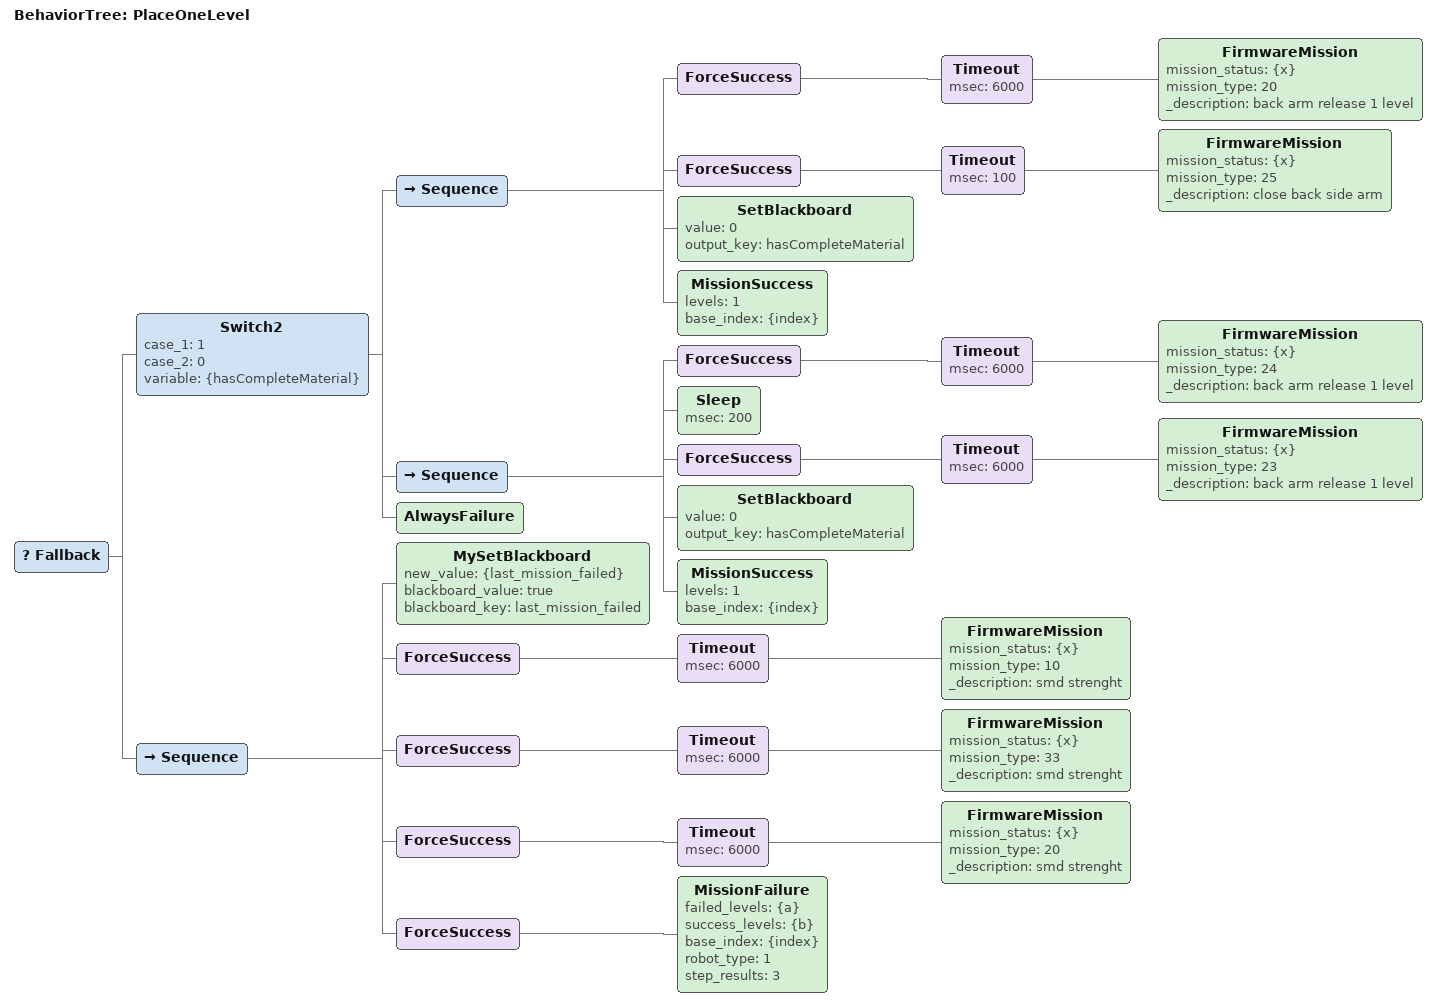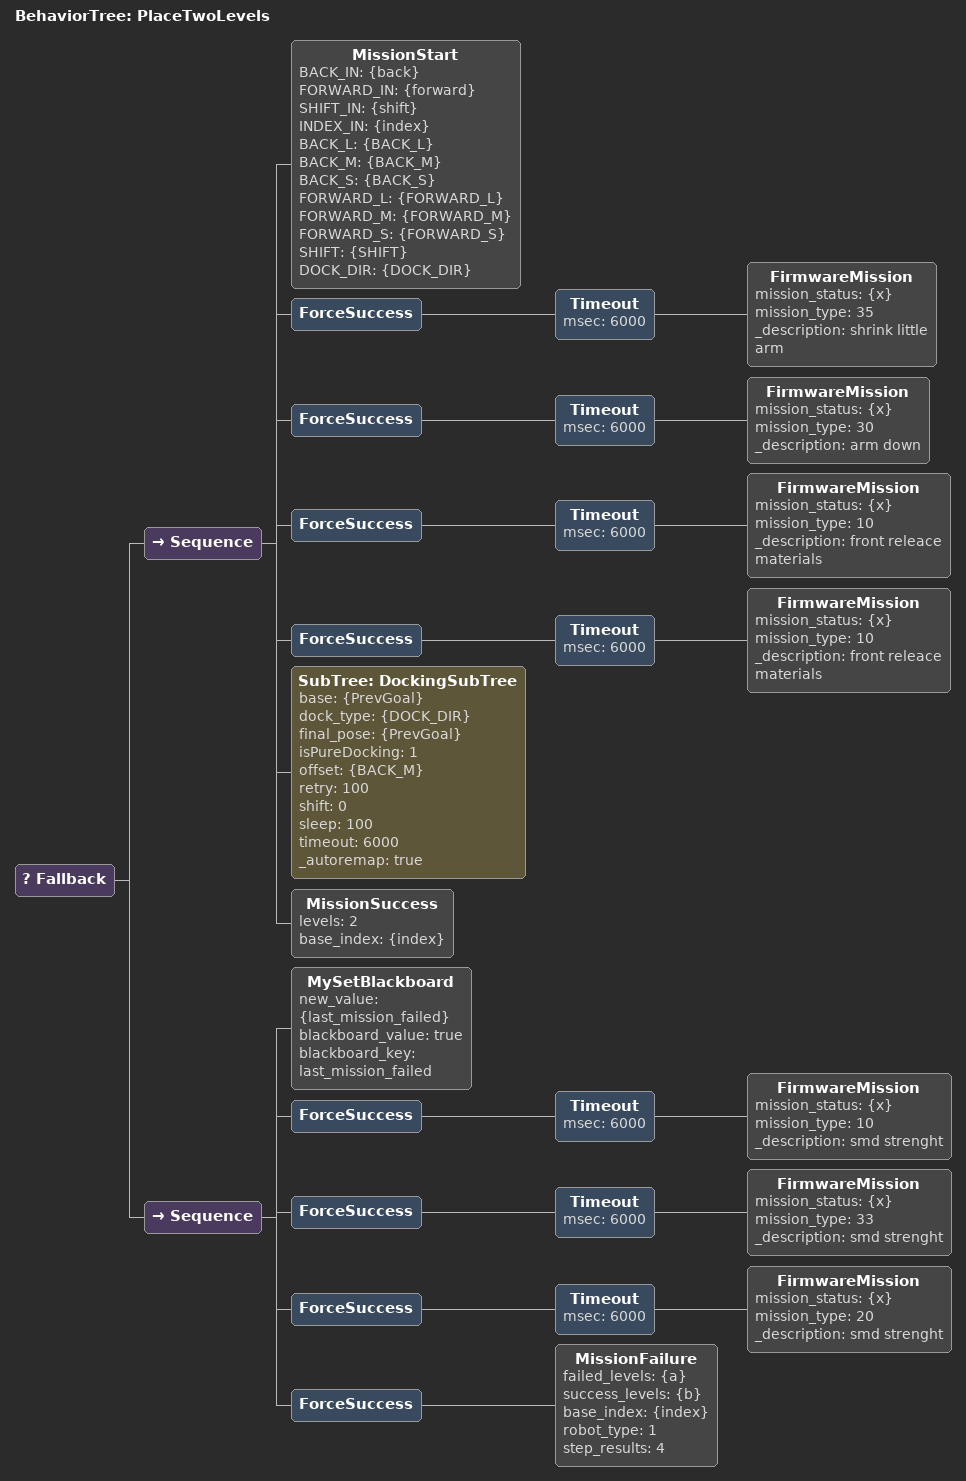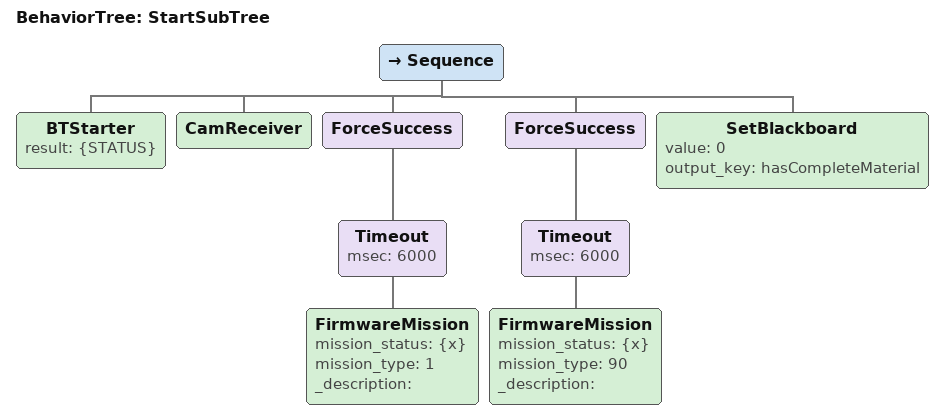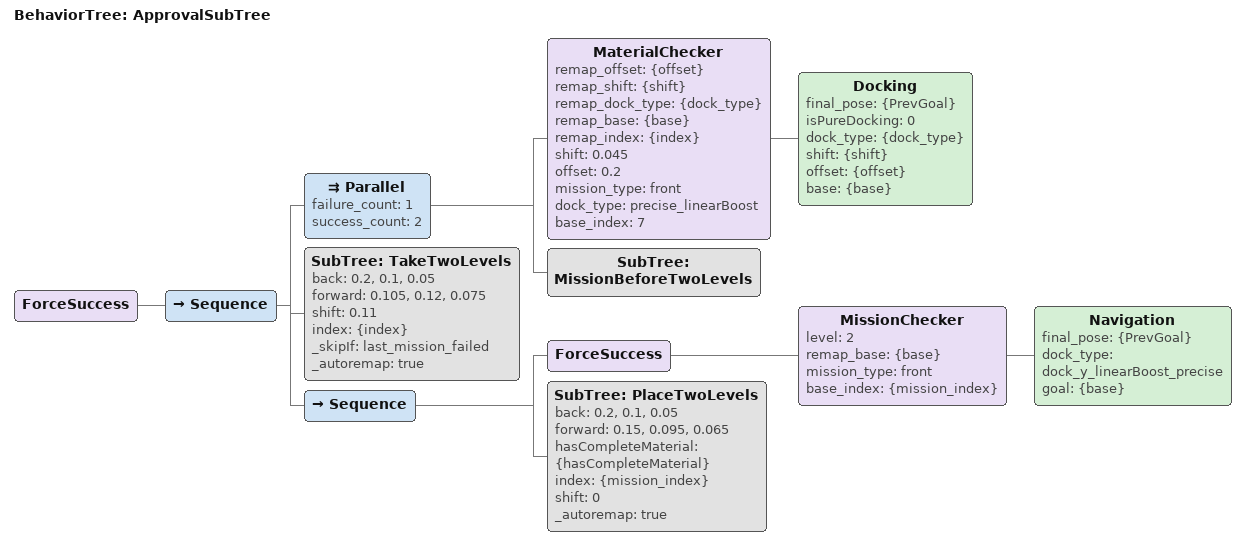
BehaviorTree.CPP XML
<BehaviorTree ID="PlaceOneLevel">
  <Fallback>
    <Switch2 case_1="1" case_2="0" variable="{hasCompleteMaterial}">
      <Sequence>
        <ForceSuccess>
          <Timeout msec="6000">
            <FirmwareMission mission_status="{x}" mission_type="20" _description="back arm release 1 level"/>
          </Timeout>
        </ForceSuccess>
        <ForceSuccess>
          <Timeout msec="100">
            <FirmwareMission mission_status="{x}" mission_type="25" _description="close back side arm"/>
          </Timeout>
        </ForceSuccess>
        <SetBlackboard value="0" output_key="hasCompleteMaterial"/>
        <MissionSuccess levels="1" base_index="{index}"/>
      </Sequence>
      <Sequence>
        <ForceSuccess>
          <Timeout msec="6000">
            <FirmwareMission mission_status="{x}" mission_type="24" _description="back arm release 1 level"/>
          </Timeout>
        </ForceSuccess>
        <Sleep msec="200"/>
        <ForceSuccess>
          <Timeout msec="6000">
            <FirmwareMission mission_status="{x}" mission_type="23" _description="back arm release 1 level"/>
          </Timeout>
        </ForceSuccess>
        <SetBlackboard value="0" output_key="hasCompleteMaterial"/>
        <MissionSuccess levels="1" base_index="{index}"/>
      </Sequence>
      <AlwaysFailure/>
    </Switch2>
    <Sequence>
      <MySetBlackboard new_value="{last_mission_failed}" blackboard_value="true" blackboard_key="last_mission_failed"/>
      <ForceSuccess>
        <Timeout msec="6000">
          <FirmwareMission mission_status="{x}" mission_type="10" _description="smd strenght"/>
        </Timeout>
      </ForceSuccess>
      <ForceSuccess>
        <Timeout msec="6000">
          <FirmwareMission mission_status="{x}" mission_type="33" _description="smd strenght"/>
        </Timeout>
      </ForceSuccess>
      <ForceSuccess>
        <Timeout msec="6000">
          <FirmwareMission mission_status="{x}" mission_type="20" _description="smd strenght"/>
        </Timeout>
      </ForceSuccess>
      <ForceSuccess>
        <MissionFailure failed_levels="{a}" success_levels="{b}" base_index="{index}" robot_type="1" step_results="3"/>
      </ForceSuccess>
    </Sequence>
  </Fallback>
</BehaviorTree>

<BehaviorTree ID="PlaceTwoLevels">
  <Fallback>
    <Sequence>
      <MissionStart BACK_IN="{back}" FORWARD_IN="{forward}" SHIFT_IN="{shift}" INDEX_IN="{index}" BACK_L="{BACK_L}" BACK_M="{BACK_M}" BACK_S="{BACK_S}" FORWARD_L="{FORWARD_L}" FORWARD_M="{FORWARD_M}" FORWARD_S="{FORWARD_S}" SHIFT="{SHIFT}" DOCK_DIR="{DOCK_DIR}"/>
      <ForceSuccess>
        <Timeout msec="6000">
          <FirmwareMission mission_status="{x}" mission_type="35" _description="shrink little arm"/>
        </Timeout>
      </ForceSuccess>
      <ForceSuccess>
        <Timeout msec="6000">
          <FirmwareMission mission_status="{x}" mission_type="30" _description="arm down"/>
        </Timeout>
      </ForceSuccess>
      <ForceSuccess>
        <Timeout msec="6000">
          <FirmwareMission mission_status="{x}" mission_type="10" _description="front releace materials"/>
        </Timeout>
      </ForceSuccess>
      <ForceSuccess>
        <Timeout msec="6000">
          <FirmwareMission mission_status="{x}" mission_type="10" _description="front releace materials"/>
        </Timeout>
      </ForceSuccess>
      <SubTree ID="DockingSubTree" base="{PrevGoal}" dock_type="{DOCK_DIR}" final_pose="{PrevGoal}" isPureDocking="1" offset="{BACK_M}" retry="100" shift="0" sleep="100" timeout="6000" _autoremap="true"/>
      <MissionSuccess levels="2" base_index="{index}"/>
    </Sequence>
    <Sequence>
      <MySetBlackboard new_value="{last_mission_failed}" blackboard_value="true" blackboard_key="last_mission_failed"/>
      <ForceSuccess>
        <Timeout msec="6000">
          <FirmwareMission mission_status="{x}" mission_type="10" _description="smd strenght"/>
        </Timeout>
      </ForceSuccess>
      <ForceSuccess>
        <Timeout msec="6000">
          <FirmwareMission mission_status="{x}" mission_type="33" _description="smd strenght"/>
        </Timeout>
      </ForceSuccess>
      <ForceSuccess>
        <Timeout msec="6000">
          <FirmwareMission mission_status="{x}" mission_type="20" _description="smd strenght"/>
        </Timeout>
      </ForceSuccess>
      <ForceSuccess>
        <MissionFailure failed_levels="{a}" success_levels="{b}" base_index="{index}" robot_type="1" step_results="4"/>
      </ForceSuccess>
    </Sequence>
  </Fallback>
</BehaviorTree>

<BehaviorTree ID="StartSubTree">
  <Sequence>
    <BTStarter result="{STATUS}"/>
    <CamReceiver/>
    <ForceSuccess>
      <Timeout msec="6000">
        <FirmwareMission mission_status="{x}" mission_type="1" _description=""/>
      </Timeout>
    </ForceSuccess>
    <ForceSuccess>
      <Timeout msec="6000">
        <FirmwareMission mission_status="{x}" mission_type="90" _description=""/>
      </Timeout>
    </ForceSuccess>
    <SetBlackboard value="0" output_key="hasCompleteMaterial"/>
  </Sequence>
</BehaviorTree>

<BehaviorTree ID="ApprovalSubTree">
  <ForceSuccess>
    <Sequence>
      <Parallel failure_count="1" success_count="2">
        <MaterialChecker remap_offset="{offset}" remap_shift="{shift}" remap_dock_type="{dock_type}" remap_base="{base}" remap_index="{index}" shift="0.045" offset="0.2" mission_type="front" dock_type="precise_linearBoost" base_index="7">
          <Docking final_pose="{PrevGoal}" isPureDocking="0" dock_type="{dock_type}" shift="{shift}" offset="{offset}" base="{base}"/>
        </MaterialChecker>
        <SubTree ID="MissionBeforeTwoLevels"/>
      </Parallel>
      <SubTree ID="TakeTwoLevels" back="0.2, 0.1, 0.05" forward="0.105, 0.12, 0.075" shift="0.11" index="{index}" _skipIf="last_mission_failed" _autoremap="true"/>
      <Sequence>
        <ForceSuccess>
          <MissionChecker level="2" remap_base="{base}" mission_type="front" base_index="{mission_index}">
            <Navigation final_pose="{PrevGoal}" dock_type="dock_y_linearBoost_precise" goal="{base}"/>
          </MissionChecker>
        </ForceSuccess>
        <SubTree ID="PlaceTwoLevels" back="0.2, 0.1, 0.05" forward="0.15, 0.095, 0.065" hasCompleteMaterial="{hasCompleteMaterial}" index="{mission_index}" shift="0" _autoremap="true"/>
      </Sequence>
    </Sequence>
  </ForceSuccess>
</BehaviorTree>
